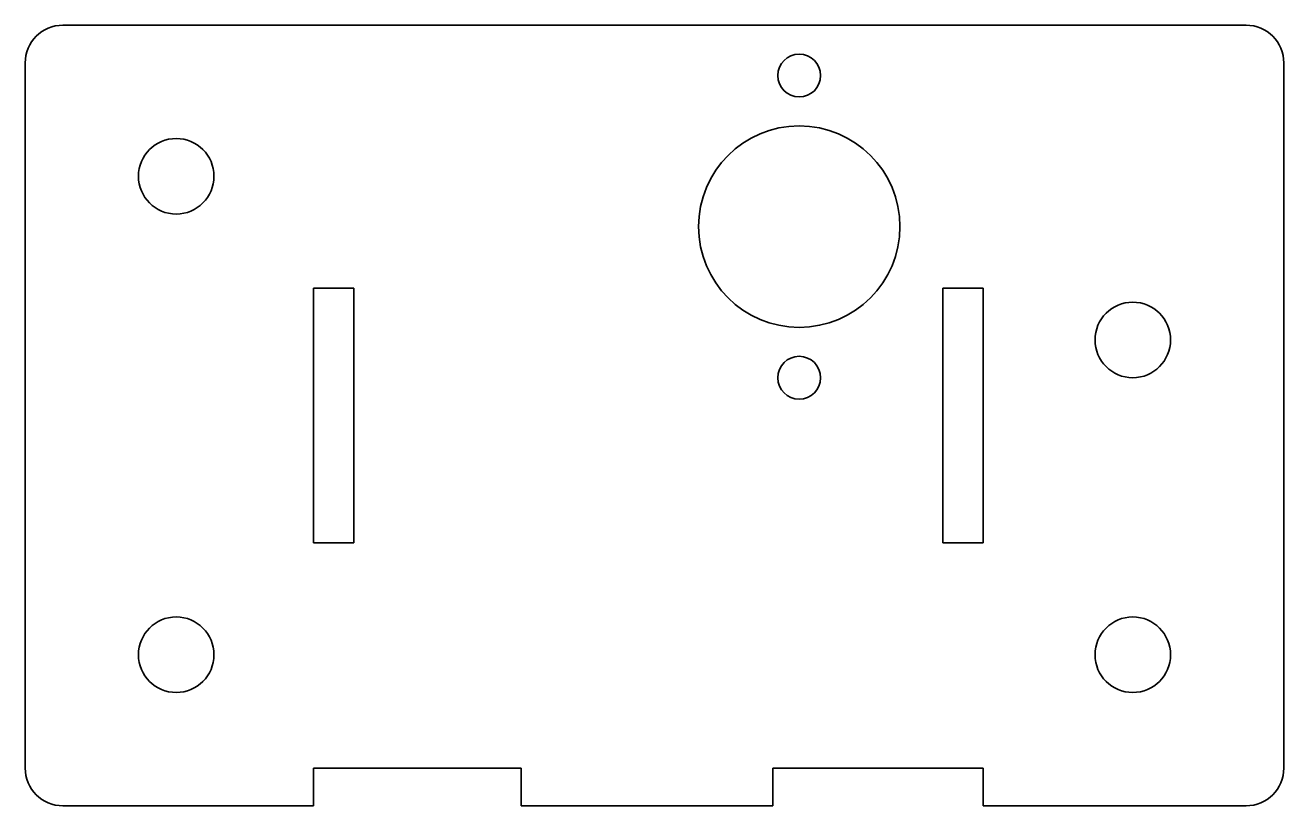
# Model space of a CAD drawing. Header units: inches. Extents: x 0 to 100, y 0 to 62.
import ezdxf

# ---------------------------------------------------------------- set-up
doc = ezdxf.new("R2010")
doc.units = ezdxf.units.IN
doc.header["$MEASUREMENT"] = 0
doc.layers.add('SIMUMAK Visible (ISO)', color=7, linetype='Continuous', lineweight=35)

# ---------------------------------------------------------------- blocks, each defined once
blk = doc.blocks.new('CD-IND-30-CPE1-01_Sheet_2_CD-IND-30-CPE1-01')
at = {"layer": 'SIMUMAK Visible (ISO)'}
for p, q in [((47, 31), (-47, 31)), ((-50, 28), (-50, -28)), ((50, -28), (50, 28)), ((-27.1, 10.1), (-23.9, 10.1)), ((-27.1, -10.1), (-27.1, 10.1)), ((-23.9, 10.1), (-23.9, -10.1)), ((22.9, 10.1), (26.1, 10.1)), ((22.9, -10.1), (22.9, 10.1)), ((26.1, 10.1), (26.1, -10.1)), ((-23.9, -10.1), (-27.1, -10.1)), ((26.1, -10.1), (22.9, -10.1)), ((-27.1, -28), (-10.6, -28)), ((-27.1, -31), (-27.1, -28)), ((-10.6, -28), (-10.6, -31)), ((9.4, -31), (9.4, -28)), ((9.4, -28), (26.1, -28)), ((26.1, -28), (26.1, -31)), ((-47, -31), (-27.1, -31)), ((-10.6, -31), (9.4, -31)), ((26.1, -31), (47, -31))]:
    blk.add_line(p, q, dxfattribs=at)
for centre, radius in [((11.5, 27), 1.7), ((-38, 19), 3), ((11.5, 15), 8), ((38, 6), 3), ((11.5, 3), 1.7), ((-38, -19), 3), ((38, -19), 3)]:
    blk.add_circle(centre, radius, dxfattribs=at)
at = {"layer": 'SIMUMAK Visible (ISO)', "extrusion": (0, 0, -1)}
for centre, start, end in [((47, 28), 360, 90), ((-47, 28), 90, 180), ((-47, -28), 180, 270), ((47, -28), 270, 360)]:
    blk.add_arc(centre, 3, start, end, dxfattribs=at)

msp = doc.modelspace()

# ---------------------------------------------------------------- block references
msp.add_blockref('CD-IND-30-CPE1-01_Sheet_2_CD-IND-30-CPE1-01', (50, 31))

doc.saveas('drawing.dxf')
